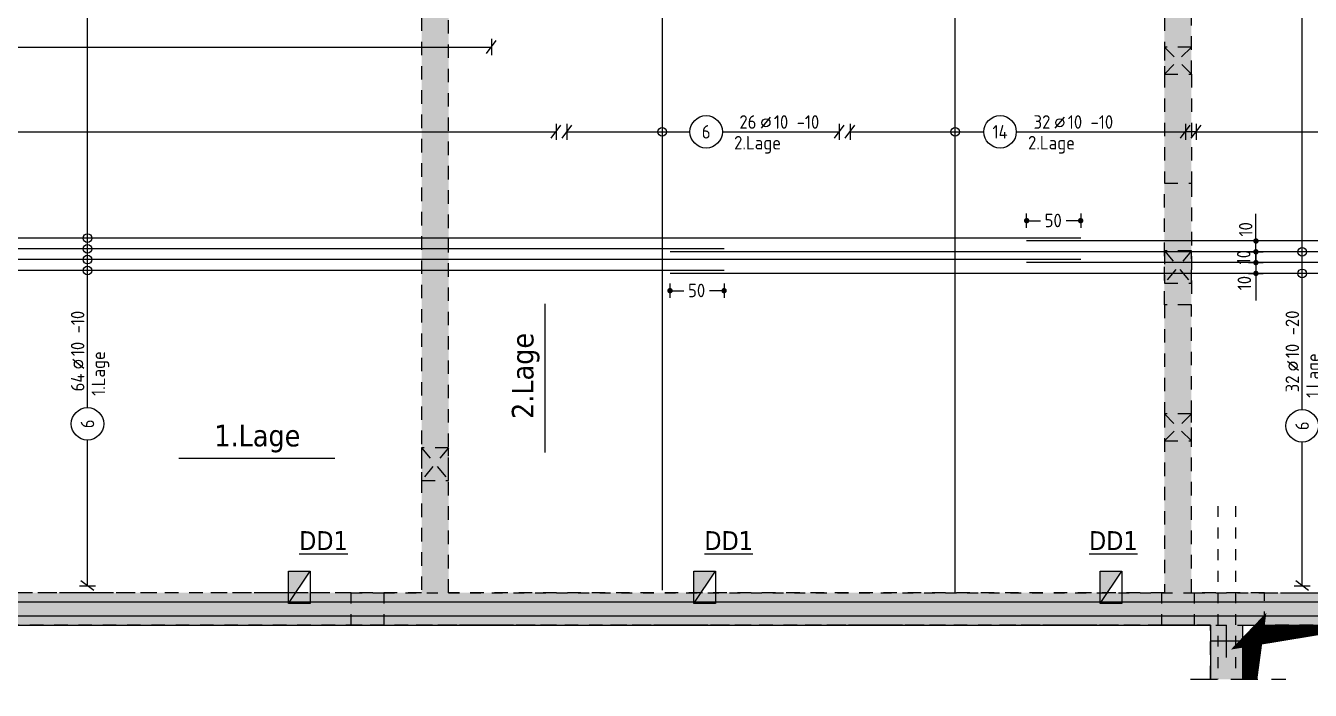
# Model space of a CAD drawing. Extents: x 6.5 to 106.5, y 0 to 47.5.
# Drawn here: x 34.7 to 46.59, y 14.25 to 20.4 of the extents above; entities that cross this region are included whole.
import ezdxf
from ezdxf.enums import TextEntityAlignment as Align

# ---------------------------------------------------------------- set-up
doc = ezdxf.new("R2010")
doc.units = 0
doc.header["$LTSCALE"] = 0.5
for name, pattern in [('AUSGEZOGEN', [1000.01, 1000, 0.01]), ('DASHED', [0.75, 0.5, -0.25]), ('DOT', [0.175, 0.05, -0.125]), ('HIDDEN', [0.375, 0.25, -0.125]), ('HIDDEN2', [0.187, 0.125, -0.062]), ('PUNKT', [0.175, 0.05, -0.125]), ('VERDECKT', [0.375, 0.25, -0.125])]:
    doc.linetypes.add(name, pattern=pattern)
for name, color, linetype in [('1.UG', 7, 'Continuous'), ('AFU', 7, 'Continuous'), ('BETON', 7, 'Continuous'), ('Brüstung 1.UG', 7, 'Continuous'), ('DD', 7, 'Continuous'), ('DRUEBER', 7, 'Continuous'), ('grau_dunkel', 7, 'Continuous'), ('grau_mittel', 7, 'Continuous'), ('HILFE', 7, 'Continuous'), ('MASSE', 7, 'Continuous'), ('RND', 7, 'Continuous'), ('TEXT', 7, 'Continuous'), ('VERDECKT', 7, 'Continuous'), ('WD', 7, 'Continuous')]:
    doc.layers.add(name, color=color, linetype=linetype)
doc.layers.add('NOPLOT', color=7, linetype='Continuous', plot=False)
doc.styles.add('helv', font='tahoma.ttf')
doc.styles.add('txt', font='isocp.shx')
doc.linetypes.add('AFU_50M', pattern='A,0.45,["/",Standard,S=0.2,R=0,X=-0.01,Y=-0.1],0.07,["/",Standard,S=0.2,R=0,X=-0.01,Y=-0.1],0.45', length=0.97)
doc.dimstyles.new('DOT_I', dxfattribs={"dimscale": 0.5, "dimtxt": 0.25, "dimasz": 0.25, "dimexe": 0.1, "dimexo": 0.3, "dimgap": 0.1, "dimtad": 1, "dimdec": 3, "dimzin": 3, "dimtxsty": 'txt', "dimblk": 'DOT', "dimblk1": 'DOT', "dimblk2": 'DOT', "dimsah": 1, "dimcen": 0.1, "dimse1": 1, "dimse2": 1, "dimazin": 0, "dimtfac": 1, "dimtdec": 4, "dimtix": 1, "dimtmove": 2, "dimatfit": 3, "dimfxl": 0, "dimtvp": 1, "dimtolj": 1, "dimtzin": 0, "dimarcsym": 0})
pattern_1 = [(0, (-1.26691, -39.069555), (0.0396875, 0.079375), [0, -0.079375])]

# ---------------------------------------------------------------- blocks, each defined once
blk = doc.blocks.new('lei_gre')
at = {"layer": 'RND', "color": 7, "linetype": 'Continuous'}
for p, q in [((-0.09, -0.12), (0.09, 0.12)), ((0, 0.15), (0, -0.15))]:
    blk.add_line(p, q, dxfattribs=at)
blk = doc.blocks.new('RND_LEI')
at = {"layer": 'RND', "color": 7, "linetype": 'Continuous'}
blk.add_line((1.022, 0.066), (1.19, 0.27), dxfattribs=at)
for centre, radius in [((0, 0), 0.3), ((1.106, 0.168), 0.075)]:
    blk.add_circle(centre, radius, dxfattribs=at)
at = {"layer": 'RND', "color": 7, "linetype": 'Continuous', "style": 'txt'}
blk.add_attdef('ANZ', text='', height=0.25, dxfattribs=at).set_placement((0.931, 0.057), align=Align.RIGHT)
for tag, p in [('DUM', (1.253, 0.057)), ('ABSTD', (1.674, 0.057)), ('POSTXT', (0.374, -0.327))]:
    blk.add_attdef(tag, p, '', height=0.25, dxfattribs=at)
blk.add_attdef('POSL', text='', height=0.25, dxfattribs=at).set_placement((0, 0), align=Align.MIDDLE)
blk = doc.blocks.new('DOT')
at = {"layer": 'MASSE', "color": 7, "linetype": 'Continuous'}
for p, q in [((0, 0), (-1, 0)), ((0, 0.54), (0, -0.54))]:
    blk.add_line(p, q, dxfattribs=at)
at = {"layer": 'MASSE', "color": 7, "linetype": 'Continuous', "const_width": 0.2}
blk.add_lwpolyline([(-0.1, 0, 1), (0.1, 0, 1)], format="xyb", close=True, dxfattribs=at)
blk = doc.blocks.new('*D52')
at = {"layer": 'Defpoints', "color": 0, "linetype": 'AUSGEZOGEN', "transparency": 16777216}
for p in [(46.082, 18.211), (46.082, 18.111), (46.082, 18.111)]:
    blk.add_point(p, dxfattribs=at)
at = {"layer": 'MASSE', "color": 0, "linetype": 'AUSGEZOGEN', "lineweight": -2, "transparency": 16777216}
for p, q in [((46.082, 18.336), (46.082, 18.461)), ((46.082, 18.211), (46.082, 18.111)), ((46.082, 17.986), (46.082, 17.861))]:
    blk.add_line(p, q, dxfattribs=at)
at = {"layer": 'MASSE', "color": 0, "linetype": 'AUSGEZOGEN', "lineweight": -2, "transparency": 16777216, "xscale": 0.125, "yscale": 0.125, "zscale": 0.125}
for p, rotation in [((46.082, 18.211), 270), ((46.082, 18.111), 90)]:
    blk.add_blockref('DOT', p, dxfattribs=dict(at, rotation=rotation))
at = {"layer": 'MASSE', "color": 0, "linetype": 'AUSGEZOGEN', "transparency": 16777216, "insert": (45.975, 18.021), "char_height": 0.125, "attachment_point": 5, "rotation": 90, "style": 'txt'}
blk.add_mtext('\\A1;10', dxfattribs=at)
blk = doc.blocks.new('*D53')
at = {"layer": 'Defpoints', "color": 0, "linetype": 'AUSGEZOGEN', "transparency": 16777216}
for p in [(46.082, 18.311), (46.082, 18.311), (46.082, 18.211)]:
    blk.add_point(p, dxfattribs=at)
at = {"layer": 'MASSE', "color": 0, "linetype": 'AUSGEZOGEN', "lineweight": -2, "transparency": 16777216}
for p, q in [((46.082, 18.436), (46.082, 18.561)), ((46.082, 18.211), (46.082, 18.311)), ((46.082, 18.086), (46.082, 17.961))]:
    blk.add_line(p, q, dxfattribs=at)
at = {"layer": 'MASSE', "color": 0, "linetype": 'AUSGEZOGEN', "lineweight": -2, "transparency": 16777216, "xscale": 0.125, "yscale": 0.125, "zscale": 0.125}
for p, rotation in [((46.082, 18.311), 270), ((46.082, 18.211), 90)]:
    blk.add_blockref('DOT', p, dxfattribs=dict(at, rotation=rotation))
at = {"layer": 'MASSE', "color": 0, "linetype": 'AUSGEZOGEN', "transparency": 16777216, "insert": (45.969, 18.261), "char_height": 0.125, "attachment_point": 5, "rotation": 90, "style": 'txt'}
blk.add_mtext('\\A1;10', dxfattribs=at)
blk = doc.blocks.new('*D54')
at = {"layer": 'Defpoints', "color": 0, "linetype": 'AUSGEZOGEN', "transparency": 16777216}
for p in [(46.082, 18.411), (46.082, 18.411), (46.082, 18.311)]:
    blk.add_point(p, dxfattribs=at)
at = {"layer": 'MASSE', "color": 0, "linetype": 'AUSGEZOGEN', "lineweight": -2, "transparency": 16777216}
for p, q in [((46.082, 18.536), (46.082, 18.661)), ((46.082, 18.311), (46.082, 18.411)), ((46.082, 18.186), (46.082, 18.061))]:
    blk.add_line(p, q, dxfattribs=at)
at = {"layer": 'MASSE', "color": 0, "linetype": 'AUSGEZOGEN', "lineweight": -2, "transparency": 16777216, "xscale": 0.125, "yscale": 0.125, "zscale": 0.125}
for p, rotation in [((46.082, 18.411), 270), ((46.082, 18.311), 90)]:
    blk.add_blockref('DOT', p, dxfattribs=dict(at, rotation=rotation))
at = {"layer": 'MASSE', "color": 0, "linetype": 'AUSGEZOGEN', "transparency": 16777216, "insert": (45.987, 18.519), "char_height": 0.125, "attachment_point": 5, "rotation": 90, "style": 'txt'}
blk.add_mtext('\\A1;10', dxfattribs=at)
blk = doc.blocks.new('*D57')
at = {"layer": 'Defpoints', "color": 0, "linetype": 'AUSGEZOGEN', "transparency": 16777216}
for p in [(40.66, 17.951), (40.66, 17.951), (41.16, 17.951)]:
    blk.add_point(p, dxfattribs=at)
at = {"layer": 'MASSE', "color": 0, "linetype": 'AUSGEZOGEN', "lineweight": -2, "transparency": 16777216}
for p, q in [((40.785, 17.951), (40.787, 17.951)), ((41.035, 17.951), (41.025, 17.951))]:
    blk.add_line(p, q, dxfattribs=at)
at = {"layer": 'MASSE', "color": 0, "linetype": 'AUSGEZOGEN', "lineweight": -2, "transparency": 16777216, "xscale": 0.125, "yscale": 0.125, "zscale": 0.125, "rotation": 180}
blk.add_blockref('DOT', (40.66, 17.951), dxfattribs=at)
at = {"layer": 'MASSE', "color": 0, "linetype": 'AUSGEZOGEN', "lineweight": -2, "transparency": 16777216, "xscale": 0.125, "yscale": 0.125, "zscale": 0.125}
blk.add_blockref('DOT', (41.16, 17.951), dxfattribs=at)
at = {"layer": 'MASSE', "color": 0, "linetype": 'AUSGEZOGEN', "transparency": 16777216, "insert": (40.906, 17.953), "char_height": 0.125, "attachment_point": 5, "style": 'txt'}
blk.add_mtext('\\A1;50', dxfattribs=at)
blk = doc.blocks.new('*D58')
at = {"layer": 'Defpoints', "color": 0, "linetype": 'AUSGEZOGEN', "transparency": 16777216}
for p in [(43.96, 18.599), (43.96, 18.599), (44.46, 18.599)]:
    blk.add_point(p, dxfattribs=at)
at = {"layer": 'MASSE', "color": 0, "linetype": 'AUSGEZOGEN', "lineweight": -2, "transparency": 16777216}
for p, q in [((44.085, 18.599), (44.087, 18.599)), ((44.335, 18.599), (44.325, 18.599))]:
    blk.add_line(p, q, dxfattribs=at)
at = {"layer": 'MASSE', "color": 0, "linetype": 'AUSGEZOGEN', "lineweight": -2, "transparency": 16777216, "xscale": 0.125, "yscale": 0.125, "zscale": 0.125, "rotation": 180}
blk.add_blockref('DOT', (43.96, 18.599), dxfattribs=at)
at = {"layer": 'MASSE', "color": 0, "linetype": 'AUSGEZOGEN', "lineweight": -2, "transparency": 16777216, "xscale": 0.125, "yscale": 0.125, "zscale": 0.125}
blk.add_blockref('DOT', (44.46, 18.599), dxfattribs=at)
at = {"layer": 'MASSE', "color": 0, "linetype": 'AUSGEZOGEN', "transparency": 16777216, "insert": (44.206, 18.601), "char_height": 0.125, "attachment_point": 5, "style": 'txt'}
blk.add_mtext('\\A1;50', dxfattribs=at)

msp = doc.modelspace()

# ---------------------------------------------------------------- hatches: boundary and pattern name
at = {"layer": '1.UG', "linetype": 'DOT'}
h = msp.add_hatch(dxfattribs=at)
h.set_pattern_fill('DOTS', scale=0.05, double=1)
h.set_pattern_definition(pattern_1)
h.paths.add_polyline_path([(40.6952, 24.0806), (40.6952, 23.8306), (42.2852, 23.8306), (42.2852, 21.8556), (40.6952, 21.8556), (40.6952, 21.6056), (45.4852, 21.6056), (45.4852, 22.3156), (45.2352, 22.3156), (45.2352, 21.8556), (42.5352, 21.8556), (42.5352, 23.8306), (45.2352, 23.8306), (45.2352, 23.3656), (45.4852, 23.3656), (45.4852, 24.2303), (45.2352, 24.2303), (45.2352, 24.0806)], flags=17)
h.paths.add_polyline_path([(21.6602, 21.6056), (21.6602, 21.8556), (17.8952, 21.8556), (17.8952, 21.6056)], flags=17)
h.paths.add_polyline_path([(16.7852, 19.9826), (16.4852, 19.9826), (16.4852, 16.2556), (16.0102, 16.2556), (16.0102, 15.9556), (16.4852, 15.9556), (16.4852, 14.8556), (16.7852, 14.8556)])
h.paths.add_polyline_path([(12.3302, 21.9506), (12.3302, 21.6506), (12.7852, 21.6506), (12.7852, 14.8556), (12.9952, 14.8556), (12.9952, 15.9556), (13.5352, 15.9556), (13.5352, 16.2556), (12.9952, 16.2556), (12.9952, 21.9506)])
h.paths.add_polyline_path([(12.9952, 24.0006), (12.9952, 35.8056), (16.4852, 35.8056), (16.4852, 27.8556), (17.8602, 27.8556), (17.8602, 28.1056), (16.7352, 28.1056), (16.7352, 35.8056), (18.9852, 35.8056), (18.9852, 34.5656), (19.2352, 34.5656), (19.2352, 36.1056), (12.8352, 36.1056), (12.8352, 29.0306), (12.7852, 29.0306), (12.7852, 24.3006), (12.3302, 24.3006), (12.3302, 24.0006)])
h.paths.add_polyline_path([(19.2352, 33.4306), (18.9852, 33.4306), (18.9852, 27.8556), (19.2352, 27.8556)])
h.paths.add_polyline_path([(23.0102, 15.1556), (22.7102, 15.1556), (22.7102, 14.8556), (23.0102, 14.8556)])
h.paths.add_polyline_path([(30.2102, 15.1556), (30.2102, 14.8556), (30.5102, 14.8556), (30.5102, 15.1556)])
h.paths.add_polyline_path([(37.7102, 15.1556), (37.7102, 14.8556), (38.0102, 14.8556), (38.0102, 15.1556)])
h.paths.add_polyline_path([(45.5102, 14.8556), (45.5102, 15.1556), (45.2102, 15.1556), (45.2102, 14.8556)])
h.paths.add_polyline_path([(51.2102, 15.1556), (51.2102, 14.8556), (51.7602, 14.8556), (51.7602, 17.3556), (51.4602, 17.3556), (51.4602, 15.1556)])
h.paths.add_polyline_path([(51.4602, 21.8806), (51.4602, 21.5806), (51.7602, 21.5806), (51.7602, 21.8806)])
h.paths.add_polyline_path([(51.7602, 28.6056), (51.4602, 28.6056), (51.4602, 27.8556), (51.7602, 27.8556)])
h.paths.add_polyline_path([(51.7602, 36.1056), (45.2352, 36.1056), (45.2352, 34.5656), (45.4852, 34.5656), (45.4852, 35.8056), (47.7352, 35.8056), (47.7352, 28.1056), (46.6102, 28.1056), (46.6102, 27.8556), (47.9852, 27.8556), (47.9852, 35.8056), (51.4602, 35.8056), (51.4602, 31.1056), (51.7602, 31.1056)])
h.paths.add_polyline_path([(45.2352, 28.1056), (44.1852, 28.1056), (44.1852, 27.8556), (45.4852, 27.8556), (45.4852, 33.4306), (45.2352, 33.4306)])
h.paths.add_polyline_path([(42.5352, 27.9106), (42.7852, 27.9106), (42.7852, 28.6056), (42.5352, 28.6056)])
h.paths.add_polyline_path([(40.6852, 28.6056), (40.4352, 28.6056), (40.4352, 27.9106), (40.6852, 27.9106)])
h.paths.add_polyline_path([(39.0352, 28.6056), (38.7852, 28.6056), (38.7852, 27.9106), (39.0352, 27.9106)])
h.paths.add_polyline_path([(36.9352, 28.6056), (36.6852, 28.6056), (36.6852, 27.9106), (36.9352, 27.9106)])
h.paths.add_polyline_path([(35.0352, 27.9106), (35.2852, 27.9106), (35.2852, 28.6056), (35.0352, 28.6056)])
h.paths.add_polyline_path([(32.9352, 27.9106), (33.1852, 27.9106), (33.1852, 28.6056), (32.9352, 28.6056)])
h.paths.add_polyline_path([(31.2852, 27.9106), (31.5352, 27.9106), (31.5352, 28.6056), (31.2852, 28.6056)])
h.paths.add_polyline_path([(29.4352, 28.6056), (29.1852, 28.6056), (29.1852, 27.9106), (29.4352, 27.9106)])
h.paths.add_polyline_path([(39.4102, 21.8556), (27.3352, 21.8556), (27.3352, 25.9806), (28.5352, 25.9806), (28.5352, 26.2306), (25.7702, 26.2306), (25.7702, 25.9806), (25.9202, 25.9806), (25.9202, 24.7906), (23.0702, 24.7906), (23.0702, 25.9806), (24.8852, 25.9806), (24.8852, 26.2306), (16.4852, 26.2306), (16.4852, 21.6056), (16.8852, 21.6056), (16.8852, 21.8556), (16.7352, 21.8556), (16.7352, 25.9806), (22.8202, 25.9806), (22.8202, 21.8556), (22.6702, 21.8556), (22.6702, 21.6056), (23.2202, 21.6056), (23.2202, 21.8556), (23.0702, 21.8556), (23.0702, 24.5406), (26.1702, 24.5406), (26.1702, 25.9806), (27.0852, 25.9806), (27.0852, 21.8556), (24.2302, 21.8556), (24.2302, 21.6056), (39.8102, 21.6056), (39.8102, 21.8556), (39.6602, 21.8556), (39.6602, 23.8306), (39.8102, 23.8306), (39.8102, 24.0806), (39.6602, 24.0806), (39.6602, 25.9806), (45.2352, 25.9806), (45.2352, 25.1153), (45.4852, 25.1153), (45.4852, 26.2306), (39.4102, 26.2306)])
at = {"layer": 'Brüstung 1.UG', "linetype": 'DOT'}
h = msp.add_hatch(dxfattribs=at)
h.set_pattern_fill('DOTS', color=102, scale=0.05, double=1)
h.set_pattern_definition(pattern_1)
h.paths.add_polyline_path([(51.7602, 27.8556), (51.4602, 27.8556), (51.4602, 21.8806), (51.7602, 21.8806)])
h.paths.add_polyline_path([(51.7602, 21.5806), (51.4602, 21.5806), (51.4602, 17.3556), (51.7602, 17.3556)])
h.paths.add_polyline_path([(51.2102, 14.8556), (51.2102, 15.1556), (45.5102, 15.1556), (45.5102, 14.8556)])
h.paths.add_polyline_path([(45.2102, 14.8556), (45.2102, 15.1556), (38.0102, 15.1556), (38.0102, 14.8556)])
h.paths.add_polyline_path([(30.5102, 15.1556), (30.5102, 14.8556), (37.7102, 14.8556), (37.7102, 15.1556)])
h.paths.add_polyline_path([(30.2102, 14.8556), (30.2102, 15.1556), (23.0102, 15.1556), (23.0102, 14.8556)])
h.paths.add_polyline_path([(16.7852, 15.1556), (16.7852, 14.8556), (22.7102, 14.8556), (22.7102, 15.1556)])
h.paths.add_polyline_path([(20.5602, 35.8056), (20.5602, 36.1056), (19.2352, 36.1056), (19.2352, 35.8056)])
h.paths.add_polyline_path([(43.9352, 36.1056), (43.9352, 35.8056), (45.2352, 35.8056), (45.2352, 36.1056)])
at = {"layer": 'grau_dunkel'}
for points in [[(37.1302, 15.3556), (37.1302, 15.0556), (37.3302, 15.3556)], [(40.8802, 15.3556), (40.8802, 15.0556), (41.0802, 15.3556)], [(44.6402, 15.3556), (44.6402, 15.0556), (44.8402, 15.3556)]]:
    msp.add_hatch(color=21, dxfattribs=at).paths.add_polyline_path(points)
at = {"layer": 'grau_mittel', "extrusion": (0, 0, -1)}
msp.add_hatch(color=61, dxfattribs=at).paths.add_polyline_path([(-13.0602, 14.8556), (-13.0602, 15.1556), (-18.9852, 15.1556), (-18.9852, 21.6056), (-18.8652, 21.6056), (-18.8652, 21.8556), (-23.0902, 21.8556), (-23.0902, 21.6056), (-19.2352, 21.6056), (-19.2352, 15.1556), (-25.2352, 15.1556), (-25.2352, 21.6056), (-25.1002, 21.6056), (-25.1002, 21.8556), (-25.7202, 21.8556), (-25.7202, 21.6056), (-25.4852, 21.6056), (-25.4852, 15.1556), (-38.3602, 15.1556), (-38.3602, 21.6056), (-27.7302, 21.6056), (-27.7302, 21.8556), (-37.7352, 21.8556), (-39.0601, 21.8556), (-40.0602, 21.8556), (-40.0602, 25.9806), (-37.9852, 25.9806), (-37.9852, 23.4856), (-37.7352, 23.4856), (-37.7352, 26.3856), (-37.9852, 26.3856), (-37.9852, 26.2306), (-40.4602, 26.2306), (-40.4602, 25.9806), (-40.3102, 25.9806), (-40.3102, 24.0806), (-40.4602, 24.0806), (-40.4602, 23.8306), (-40.3102, 23.8306), (-40.3102, 21.8556), (-42.2852, 21.8556), (-42.2852, 23.8306), (-41.3452, 23.8306), (-41.3452, 24.0806), (-42.2852, 24.0806), (-42.2852, 25.9805), (-41.3452, 25.9806), (-41.3452, 26.2306), (-45.4852, 26.2306), (-45.4852, 25.1156), (-45.2352, 25.1156), (-45.2352, 25.9806), (-42.5352, 25.9806), (-42.5352, 24.0806), (-45.2352, 24.0806), (-45.2352, 24.2306), (-45.4852, 24.2306), (-45.4852, 23.3656), (-45.2352, 23.3656), (-45.2352, 23.8306), (-42.5352, 23.8306), (-42.5352, 21.8556), (-45.2352, 21.8556), (-45.2352, 22.3156), (-45.4852, 22.3156), (-45.4852, 19.9556), (-45.2352, 19.9556), (-45.2352, 21.6056), (-38.6102, 21.6056), (-38.6102, 15.1556), (-45.2352, 15.1556), (-45.2352, 16.8106), (-45.4852, 16.8106), (-45.4852, 15.1556), (-46.1602, 15.1556), (-46.1602, 14.8556), (-45.9602, 14.8556), (-45.9602, 14.3552), (-45.6602, 14.3552), (-45.6602, 14.8556)])
at = {"layer": 'grau_mittel'}
h = msp.add_hatch(color=61, dxfattribs=at)
h.paths.add_polyline_path([(45.2352, 18.9456), (45.4852, 18.9456), (45.4852, 19.9556), (45.2352, 19.9556)])
h.paths.add_polyline_path([(45.4852, 18.9456), (45.2352, 18.9456), (45.2352, 17.8206), (45.4852, 17.8206)])
h.paths.add_polyline_path([(45.4852, 17.8206), (45.2352, 17.8206), (45.2352, 16.8106), (45.4852, 16.8106)])
msp.add_hatch(color=61, dxfattribs=at).paths.add_polyline_path([(46.1602, 15.1556), (46.1602, 14.8556), (47.0602, 14.8556), (47.0602, 15.1556)])

# ---------------------------------------------------------------- linework, layer by layer
at = {"layer": 'AFU', "color": 1, "linetype": 'AUSGEZOGEN'}
msp.add_line((45.8102, 14.5556), (45.8102, 14.8556), dxfattribs=at)
at = {"layer": 'AFU', "color": 8, "linetype": 'AFU_50M'}
msp.add_line((45.9602, 14.7056), (45.6602, 14.7056), dxfattribs=at)
at = {"layer": 'BETON', "color": 6, "linetype": 'AUSGEZOGEN'}
for p, q in [((16.4852, 14.8556), (45.6602, 14.8556)), ((45.6602, 14.8556), (45.6602, 14.3552))]:
    msp.add_line(p, q, dxfattribs=at)
msp.add_lwpolyline([(45.9602, 14.3552), (45.9602, 14.8556), (47.2252, 14.8556), (47.2252, 14.3552)], dxfattribs=at)
at = {"layer": 'Brüstung 1.UG', "color": 102, "linetype": 'DOT'}
for p, q in [((37.7102, 15.1556), (30.5102, 15.1556)), ((38.0102, 15.1556), (45.2102, 15.1556)), ((45.5102, 15.1556), (51.2102, 15.1556)), ((30.5102, 14.8556), (37.7102, 14.8556)), ((45.2102, 14.8556), (38.0102, 14.8556)), ((45.5102, 14.8556), (51.2102, 14.8556))]:
    msp.add_line(p, q, dxfattribs=at)
at = {"layer": 'DD', "color": 7, "linetype": 'AUSGEZOGEN'}
for p, q in [((37.1302, 15.0556), (37.3302, 15.3556)), ((40.8802, 15.0556), (41.0802, 15.3556)), ((44.6402, 15.0556), (44.8402, 15.3556))]:
    msp.add_line(p, q, dxfattribs=at)
for points in [[(37.1302, 15.3556), (37.3302, 15.3556), (37.3302, 15.0556), (37.1302, 15.0556)], [(40.8802, 15.3556), (41.0802, 15.3556), (41.0802, 15.0556), (40.8802, 15.0556)], [(44.6402, 15.3556), (44.8402, 15.3556), (44.8402, 15.0556), (44.6402, 15.0556)]]:
    msp.add_lwpolyline(points, close=True, dxfattribs=at)
at = {"layer": 'DRUEBER', "color": 7, "linetype": 'PUNKT', "lineweight": -2}
for points in [[(37.7102, 15.1556), (38.0102, 15.1556), (38.0102, 14.8556), (37.7102, 14.8556)], [(45.2102, 15.1556), (45.5102, 15.1556), (45.5102, 14.8556), (45.2102, 14.8556)]]:
    msp.add_lwpolyline(points, close=True, dxfattribs=at)
at = {"layer": 'grau_dunkel', "color": 21}
msp.add_lwpolyline([(46.0276, 14.3552, 0.1351, 0.2017, 0), (46.0609, 14.8488, 0, 0, 0), (45.9686, 14.7528, 0.2063, 0, 0), (47.2252, 14.8556, 0, 0, 0)], format="xyseb", dxfattribs=at)
at = {"layer": 'HILFE', "color": 102, "linetype": 'DASHED'}
msp.add_line((45.4755, 14.3552), (46.3578, 14.3552), dxfattribs=at)
at = {"layer": 'NOPLOT', "color": 191, "linetype": 'AUSGEZOGEN'}
for p, q in [((45.5289, 19.4216), (45.4289, 19.4216)), ((39.5051, 16.4548), (39.5051, 17.8297)), ((36.1152, 16.4004), (37.5569, 16.4004))]:
    msp.add_line(p, q, dxfattribs=at)
at = {"layer": 'RND', "color": 7, "linetype": 'AUSGEZOGEN'}
for p, q in [((35.2684, 16.8687), (35.2684, 21.5385)), ((46.5097, 16.8504), (46.5097, 21.5385)), ((32.3918, 20.2065), (39.0071, 20.2065)), ((32.4904, 19.4216), (39.6057, 19.4216)), ((39.7057, 19.4216), (40.8444, 19.4216)), ((41.1444, 19.4216), (42.2263, 19.4216)), ((42.3263, 19.4216), (43.5644, 19.4216)), ((43.8644, 19.4216), (45.4289, 19.4216)), ((45.5289, 19.4216), (48.4047, 19.4216)), ((35.2684, 15.2201), (35.2684, 16.5687)), ((46.5097, 15.2201), (46.5097, 16.5504))]:
    msp.add_line(p, q, dxfattribs=at)
at = {"layer": 'RND', "color": 1, "linetype": 'HIDDEN2', "extrusion": (0, 0, -1)}
for p, q in [((45.7286, 15.9577), (45.7286, 14.3552)), ((45.8919, 15.9577), (45.8919, 14.3552))]:
    msp.add_line(p, q, dxfattribs=at)
at = {"layer": 'RND', "color": 1, "linetype": 'AUSGEZOGEN'}
for points in [[(40.5877, 25.9805), (40.5877, 15.1805)], [(43.299, 15.1556), (43.299, 21.6056)], [(44.4602, 18.4385), (33.6602, 18.4385)], [(41.1602, 18.3385), (30.3602, 18.3385)], [(51.4602, 18.3113), (40.6602, 18.3113)], [(51.4602, 18.4113), (43.9602, 18.4113)], [(44.4602, 18.2385), (33.6602, 18.2385)], [(51.4602, 18.2113), (43.9602, 18.2113)], [(41.1602, 18.1385), (30.3602, 18.1385)], [(51.4602, 18.1113), (40.6602, 18.1113)], [(16.5604, 15.0725), (51.7235, 15.0725)], [(16.5604, 14.9426), (51.7235, 14.9426)]]:
    msp.add_lwpolyline(points, dxfattribs=at)
at = {"layer": 'RND', "color": 7, "linetype": 'AUSGEZOGEN'}
for centre in [(40.5877, 19.4216), (43.299, 19.4216), (35.2684, 18.4385), (35.2684, 18.3385), (46.5097, 18.3113), (35.2684, 18.2385), (35.2684, 18.1385), (46.5097, 18.1113)]:
    msp.add_circle(centre, 0.04, dxfattribs=at)
at = {"layer": 'VERDECKT', "color": 7, "linetype": 'VERDECKT', "lineweight": -2}
for p, q in [((45.2352, 19.9556), (45.2352, 18.9456)), ((45.4852, 19.9556), (45.4852, 18.9456)), ((45.2352, 17.8206), (45.2352, 16.8106)), ((45.4852, 16.8106), (45.4852, 17.8206)), ((46.1602, 15.1556), (47.0602, 15.1556)), ((47.0602, 14.8556), (46.1602, 14.8556))]:
    msp.add_line(p, q, dxfattribs=at)
for points in [[(45.6602, 14.3552), (45.6602, 14.8556), (12.7102, 14.8556), (12.7102, 29.0306), (12.7602, 29.0306), (12.7602, 36.1056)], [(45.2352, 21.6056), (45.2352, 19.9556), (45.4852, 19.9556), (45.4852, 22.3156)], [(27.7302, 21.6056), (38.3602, 21.6056), (38.3602, 15.1556), (25.4852, 15.1556)], [(45.9602, 14.3552), (45.9602, 14.8556), (46.1602, 14.8556), (46.1602, 15.1556), (45.4852, 15.1556), (45.4852, 16.8106), (45.2352, 16.8106), (45.2352, 15.1556), (38.6102, 15.1556), (38.6102, 21.6056)]]:
    msp.add_lwpolyline(points, dxfattribs=at)
msp.add_lwpolyline([(45.2352, 18.9456), (45.4852, 18.9456), (45.4852, 17.8206), (45.2352, 17.8206)], close=True, dxfattribs=at)
at = {"layer": 'WD', "color": 171, "linetype": 'HIDDEN'}
for p, q in [((45.2352, 19.9556), (45.4852, 20.2056)), ((45.4852, 19.9556), (45.2352, 20.2056)), ((45.2352, 18.3206), (45.4852, 18.0206)), ((45.4852, 18.3206), (45.2352, 18.0206)), ((45.2352, 16.8106), (45.4852, 16.5606)), ((45.4852, 16.8106), (45.2352, 16.5606)), ((38.3602, 16.4956), (38.6102, 16.1956)), ((38.6102, 16.4956), (38.3602, 16.1956))]:
    msp.add_line(p, q, dxfattribs=at)
at = {"layer": 'WD', "color": 102, "linetype": 'HIDDEN'}
for points in [[(45.2352, 19.9556), (45.4852, 19.9556), (45.4852, 20.2056), (45.2352, 20.2056)], [(45.4852, 18.3206), (45.2352, 18.3206), (45.2352, 18.0206), (45.4853, 18.0206)], [(45.2352, 16.5606), (45.4852, 16.5606), (45.4852, 16.8106), (45.2352, 16.8106)], [(38.6102, 16.4956), (38.3602, 16.4956), (38.3602, 16.1956), (38.6102, 16.1956)]]:
    msp.add_lwpolyline(points, close=True, dxfattribs=at)

# ---------------------------------------------------------------- block references
at = {"layer": 'RND', "color": 7, "linetype": 'AUSGEZOGEN', "xscale": 0.5, "yscale": 0.5, "zscale": 0.5}
for p in [(39.0071, 20.2065), (39.6057, 19.4216), (39.7057, 19.4216), (42.2263, 19.4216), (42.3263, 19.4216), (45.4289, 19.4216), (45.5289, 19.4216)]:
    msp.add_blockref('lei_gre', p, dxfattribs=at)
for p, values in [((40.9944, 19.4216), {'POSL': '6', 'DUM': '10', 'ANZ': '26', 'ABSTD': '-10', 'POSTXT': ' 2.Lage'}), ((43.7144, 19.4216), {'POSL': '14', 'DUM': '10', 'ANZ': '32', 'ABSTD': '-10', 'POSTXT': ' 2.Lage'})]:
    msp.add_blockref('RND_LEI', p, dxfattribs=at).add_auto_attribs(values)
at = {"layer": 'RND', "color": 7, "linetype": 'AUSGEZOGEN', "xscale": 0.5, "yscale": 0.5, "zscale": 0.5, "rotation": 90}
for p, values in [((35.2684, 16.7187), {'POSL': '6', 'DUM': '10', 'ANZ': '64', 'ABSTD': '-10', 'POSTXT': ' 1.Lage'}), ((46.5097, 16.7004), {'POSL': '6', 'DUM': '10', 'ANZ': '32', 'ABSTD': '-20', 'POSTXT': ' 1.Lage'})]:
    msp.add_blockref('RND_LEI', p, dxfattribs=at).add_auto_attribs(values)
for p in [(35.2684, 15.2201), (46.5097, 15.2201)]:
    msp.add_blockref('lei_gre', p, dxfattribs=at)

# ---------------------------------------------------------------- texts
at = {"layer": 'NOPLOT', "color": 191, "linetype": 'AUSGEZOGEN', "style": 'helv'}
msp.add_text('2.Lage', height=0.2, rotation=90, dxfattribs=at).set_placement((39.3958, 16.7639))
msp.add_text('1.Lage', height=0.2, dxfattribs=at).set_placement((36.4425, 16.5097))
at = {"layer": 'TEXT', "color": 1, "linetype": 'AUSGEZOGEN', "style": 'helv'}
for p in [(37.2274, 15.5502), (40.9774, 15.5502), (44.5374, 15.5502)]:
    msp.add_text('%%UDD1', height=0.175, dxfattribs=at).set_placement(p)

# ---------------------------------------------------------------- dimensions: what is measured, and where the dimension line sits
at = {"layer": 'MASSE', "color": 7, "linetype": 'AUSGEZOGEN'}
for base, p1, p2, picture, middle in [((43.9602, 18.5986), (44.4602, 18.5986), (43.9602, 18.5986), '*D58', (44.2061, 18.6012)), ((40.6602, 17.9505), (41.1602, 17.9505), (40.6602, 17.9505), '*D57', (40.9061, 17.9531))]:
    dim = msp.add_linear_dim(base=base, p1=p1, p2=p2, dimstyle='DOT_I', override={"dimdec": 0, "dimlfac": 100, "dimadec": 3}, dxfattribs=at)
    dim.commit()
    dim.dimension.update_dxf_attribs({"geometry": picture, "text_midpoint": middle, "dimtype": 160})
dim = msp.add_linear_dim(base=(46.0819, 18.3113), p1=(46.0819, 18.2113), p2=(46.0819, 18.3113), angle=90, dimstyle='DOT_I', override={"dimdec": 0, "dimlfac": 100, "dimadec": 3}, dxfattribs=at)
dim.commit()
dim.dimension.update_dxf_attribs({"geometry": '*D53', "text_midpoint": (45.9694, 18.2613)})
for base, p1, p2, picture, middle in [((46.0819, 18.4113), (46.0819, 18.3113), (46.0819, 18.4113), '*D54', (45.9873, 18.5186)), ((46.0819, 18.1113), (46.0819, 18.2113), (46.0819, 18.1113), '*D52', (45.9752, 18.0207))]:
    dim = msp.add_linear_dim(base=base, p1=p1, p2=p2, angle=90, dimstyle='DOT_I', override={"dimdec": 0, "dimlfac": 100, "dimadec": 3}, dxfattribs=at)
    dim.commit()
    dim.dimension.update_dxf_attribs({"geometry": picture, "text_midpoint": middle, "dimtype": 160})

doc.saveas('drawing.dxf')
